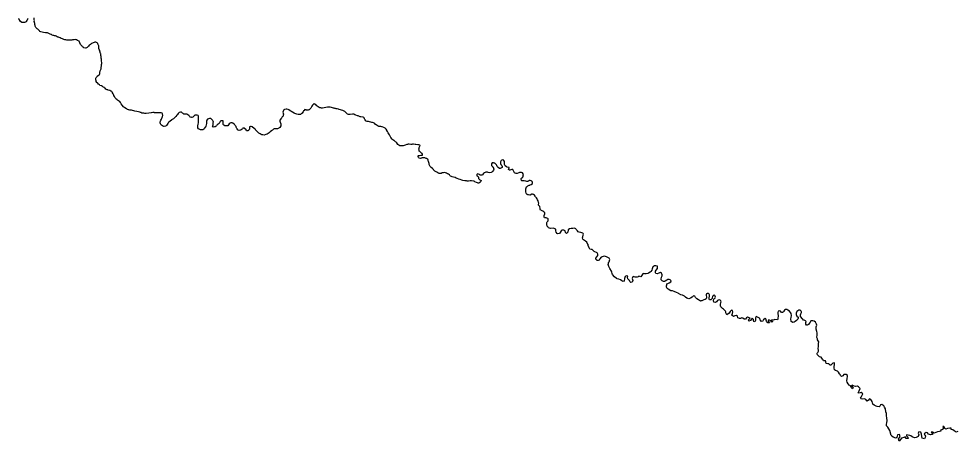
# Model space of a CAD drawing. Extents: x -74 to -34.8, y -33.8 to 5.3.
# Drawn here: x -64.769 to -61.648, y -13.549 to -12.145 of the extents above; entities that cross this region are included whole.
import ezdxf

# ---------------------------------------------------------------- set-up
doc = ezdxf.new("R2010")
doc.units = 0
doc.header["$LTSCALE"] = 2
doc.layers.add('UFEBRASIL', color=7, linetype='Continuous')

msp = doc.modelspace()

# ---------------------------------------------------------------- linework, layer by layer
at = {"layer": 'UFEBRASIL'}
for points in [[(-64.7387, -12.144), (-64.7399, -12.1462), (-64.7416, -12.1503), (-64.7418, -12.1512), (-64.7442, -12.1544), (-64.745, -12.1551), (-64.7468, -12.1564), (-64.7499, -12.1576), (-64.7542, -12.158), (-64.7565, -12.1578), (-64.7587, -12.1571), (-64.7629, -12.1541), (-64.7652, -12.1513), (-64.7663, -12.1496), (-64.7672, -12.1477), (-64.7686, -12.146), (-64.7691, -12.1437)], [(-61.6459, -13.5165), (-61.6515, -13.5187), (-61.6587, -13.5147), (-61.6634, -13.5106), (-61.669, -13.5098), (-61.6688, -13.5051), (-61.6734, -13.5053), (-61.6804, -13.5067), (-61.6862, -13.5092), (-61.6896, -13.5055), (-61.6934, -13.4999), (-61.6958, -13.5004), (-61.6947, -13.5031), (-61.6938, -13.5081), (-61.6992, -13.511), (-61.7043, -13.5118), (-61.703, -13.5151), (-61.7073, -13.517), (-61.7137, -13.518), (-61.7197, -13.5197), (-61.7252, -13.5223), (-61.7302, -13.5187), (-61.7347, -13.5186), (-61.7306, -13.524), (-61.7308, -13.5265), (-61.7368, -13.5274), (-61.7443, -13.526), (-61.7478, -13.5209), (-61.7517, -13.5204), (-61.7578, -13.5242), (-61.7558, -13.5291), (-61.7537, -13.5316), (-61.7545, -13.537), (-61.7573, -13.5406), (-61.7645, -13.5392), (-61.7663, -13.5332), (-61.7667, -13.525), (-61.7692, -13.5193), (-61.7766, -13.5178), (-61.778, -13.5222), (-61.7763, -13.5279), (-61.7782, -13.533), (-61.7849, -13.5371), (-61.79, -13.5379), (-61.7982, -13.5344), (-61.8029, -13.5311), (-61.8058, -13.5296), (-61.8171, -13.5274), (-61.8176, -13.5307), (-61.813, -13.5359), (-61.8113, -13.5402), (-61.8185, -13.5394), (-61.8212, -13.5338), (-61.8263, -13.5371), (-61.8337, -13.5393), (-61.8376, -13.5435), (-61.8411, -13.5489), (-61.8434, -13.5414), (-61.8387, -13.5347), (-61.8403, -13.527), (-61.8472, -13.5275), (-61.8485, -13.5317), (-61.8495, -13.5361), (-61.8529, -13.5385), (-61.8612, -13.5354), (-61.8661, -13.5317), (-61.8673, -13.5296), (-61.8689, -13.5282), (-61.8694, -13.5252), (-61.8721, -13.5134), (-61.8761, -13.5073), (-61.8793, -13.5019), (-61.8832, -13.4973), (-61.8834, -13.4924), (-61.8823, -13.4879), (-61.8811, -13.4796), (-61.8826, -13.4725), (-61.8837, -13.4639), (-61.8833, -13.4568), (-61.886, -13.4511), (-61.8874, -13.4408), (-61.89, -13.4355), (-61.893, -13.4309), (-61.8993, -13.4268), (-61.9038, -13.4283), (-61.9051, -13.4313), (-61.9076, -13.4341), (-61.9143, -13.4337), (-61.9183, -13.4319), (-61.9245, -13.4295), (-61.9288, -13.4256), (-61.931, -13.4174), (-61.936, -13.4102), (-61.9404, -13.4079), (-61.944, -13.4122), (-61.948, -13.4154), (-61.9521, -13.4106), (-61.9563, -13.4083), (-61.9618, -13.4088), (-61.9676, -13.4079), (-61.9706, -13.4062), (-61.9683, -13.4025), (-61.9623, -13.3911), (-61.9675, -13.3868), (-61.9744, -13.3896), (-61.9773, -13.3881), (-61.9742, -13.3818), (-61.9714, -13.3742), (-61.9765, -13.3683), (-61.9805, -13.3655), (-61.9872, -13.3667), (-61.9948, -13.3654), (-61.9978, -13.3632), (-61.9996, -13.365), (-61.9964, -13.3679), (-61.9944, -13.3708), (-61.9967, -13.3744), (-62.0005, -13.371), (-62.0012, -13.3687), (-62.0032, -13.3654), (-62.0072, -13.3627), (-62.0115, -13.3584), (-62.0142, -13.3524), (-62.0154, -13.3479), (-62.0147, -13.341), (-62.013, -13.3341), (-62.0137, -13.3305), (-62.0172, -13.3273), (-62.0251, -13.3276), (-62.0288, -13.332), (-62.0327, -13.3336), (-62.0363, -13.3302), (-62.0375, -13.327), (-62.0399, -13.3247), (-62.0433, -13.3191), (-62.0462, -13.3163), (-62.0529, -13.3143), (-62.0569, -13.3118), (-62.0577, -13.3049), (-62.0577, -13.3001), (-62.0561, -13.2949), (-62.057, -13.2882), (-62.0622, -13.2893), (-62.0666, -13.2937), (-62.069, -13.2959), (-62.0713, -13.2961), (-62.0734, -13.2936), (-62.0749, -13.2922), (-62.0792, -13.292), (-62.0843, -13.2903), (-62.085, -13.2853), (-62.087, -13.2817), (-62.09, -13.2823), (-62.0928, -13.2817), (-62.0939, -13.2785), (-62.0962, -13.2758), (-62.0982, -13.2727), (-62.1011, -13.2701), (-62.1065, -13.268), (-62.1094, -13.2651), (-62.114, -13.261), (-62.1157, -13.2585), (-62.1145, -13.2565), (-62.112, -13.2542), (-62.1099, -13.2501), (-62.1094, -13.2459), (-62.1105, -13.2405), (-62.1092, -13.2342), (-62.11, -13.2291), (-62.1097, -13.2244), (-62.1091, -13.219), (-62.1135, -13.2117), (-62.1135, -13.2082), (-62.115, -13.2039), (-62.1145, -13.1951), (-62.1144, -13.1883), (-62.1151, -13.1848), (-62.1177, -13.1771), (-62.1179, -13.1725), (-62.1172, -13.1685), (-62.1152, -13.1637), (-62.1162, -13.1594), (-62.1197, -13.1535), (-62.1243, -13.1498), (-62.1287, -13.1484), (-62.1348, -13.1494), (-62.1376, -13.1538), (-62.1405, -13.158), (-62.1429, -13.1612), (-62.1474, -13.1637), (-62.15, -13.1632), (-62.152, -13.1597), (-62.1518, -13.1542), (-62.1511, -13.1512), (-62.1527, -13.149), (-62.1573, -13.1472), (-62.1601, -13.1465), (-62.1626, -13.1426), (-62.1696, -13.1342), (-62.1696, -13.1291), (-62.1686, -13.1254), (-62.1665, -13.1213), (-62.1661, -13.1191), (-62.167, -13.1164), (-62.1705, -13.1139), (-62.175, -13.1135), (-62.1788, -13.1152), (-62.1815, -13.1178), (-62.184, -13.1232), (-62.1837, -13.1279), (-62.1815, -13.1331), (-62.1778, -13.137), (-62.1775, -13.1396), (-62.1782, -13.143), (-62.1815, -13.147), (-62.1833, -13.1482), (-62.1869, -13.1511), (-62.1909, -13.1538), (-62.1952, -13.154), (-62.2002, -13.1506), (-62.2014, -13.1417), (-62.2006, -13.1374), (-62.1998, -13.1315), (-62.201, -13.1245), (-62.2031, -13.1212), (-62.2063, -13.1169), (-62.2113, -13.1132), (-62.2148, -13.1113), (-62.2198, -13.1116), (-62.2231, -13.1137), (-62.225, -13.1169), (-62.226, -13.1192), (-62.2296, -13.1216), (-62.2324, -13.1207), (-62.2358, -13.117), (-62.2406, -13.1157), (-62.2434, -13.1173), (-62.245, -13.1208), (-62.2454, -13.126), (-62.2437, -13.1307), (-62.2443, -13.135), (-62.2454, -13.1385), (-62.2453, -13.1423), (-62.2459, -13.1452), (-62.2554, -13.1445), (-62.2599, -13.1464), (-62.2645, -13.1461), (-62.2659, -13.148), (-62.2617, -13.1507), (-62.2647, -13.1532), (-62.2679, -13.1491), (-62.273, -13.1468), (-62.2767, -13.1462), (-62.2755, -13.1514), (-62.2722, -13.1559), (-62.2785, -13.1555), (-62.2827, -13.15), (-62.2847, -13.1421), (-62.2874, -13.1406), (-62.292, -13.1439), (-62.2935, -13.146), (-62.295, -13.1499), (-62.2993, -13.1506), (-62.3033, -13.1461), (-62.3044, -13.1414), (-62.3059, -13.1395), (-62.3168, -13.1345), (-62.3188, -13.1384), (-62.3197, -13.1472), (-62.3214, -13.1521), (-62.3244, -13.1511), (-62.3264, -13.149), (-62.3261, -13.1447), (-62.3305, -13.14), (-62.3339, -13.144), (-62.3363, -13.1481), (-62.341, -13.1499), (-62.3424, -13.1458), (-62.3374, -13.1405), (-62.3455, -13.1371), (-62.3496, -13.1391), (-62.352, -13.1433), (-62.3567, -13.143), (-62.3609, -13.1399), (-62.3648, -13.1394), (-62.3691, -13.1408), (-62.3726, -13.1407), (-62.3777, -13.1385), (-62.3795, -13.1335), (-62.3825, -13.1308), (-62.3878, -13.1324), (-62.392, -13.1348), (-62.3974, -13.1301), (-62.3961, -13.1248), (-62.3949, -13.1187), (-62.3961, -13.1144), (-62.3994, -13.1134), (-62.4033, -13.1183), (-62.4073, -13.1239), (-62.4107, -13.127), (-62.414, -13.1284), (-62.417, -13.1247), (-62.418, -13.1221), (-62.4177, -13.1189), (-62.419, -13.1167), (-62.4259, -13.11), (-62.4294, -13.1074), (-62.4345, -13.102), (-62.436, -13.0985), (-62.4352, -13.0951), (-62.4342, -13.0883), (-62.4334, -13.0858), (-62.4349, -13.0827), (-62.437, -13.0806), (-62.4399, -13.0794), (-62.4429, -13.0799), (-62.4454, -13.0817), (-62.4484, -13.0853), (-62.4519, -13.0878), (-62.4575, -13.0867), (-62.4591, -13.0811), (-62.4577, -13.0769), (-62.4564, -13.0749), (-62.4537, -13.0728), (-62.4524, -13.0702), (-62.4529, -13.0674), (-62.454, -13.0648), (-62.4572, -13.0639), (-62.4604, -13.0655), (-62.462, -13.0675), (-62.4628, -13.0722), (-62.4634, -13.0746), (-62.4655, -13.0772), (-62.468, -13.079), (-62.472, -13.0789), (-62.4732, -13.0763), (-62.4737, -13.073), (-62.4721, -13.0663), (-62.4727, -13.063), (-62.4736, -13.0604), (-62.4759, -13.0575), (-62.4799, -13.0578), (-62.4826, -13.0589), (-62.4835, -13.0622), (-62.4833, -13.0647), (-62.482, -13.0689), (-62.4818, -13.0719), (-62.483, -13.0761), (-62.4862, -13.0779), (-62.4908, -13.0793), (-62.4952, -13.0809), (-62.4975, -13.082), (-62.5005, -13.0825), (-62.5026, -13.0832), (-62.5054, -13.0818), (-62.5089, -13.0791), (-62.5138, -13.0758), (-62.5182, -13.0717), (-62.521, -13.0672), (-62.5238, -13.0655), (-62.5265, -13.0671), (-62.5299, -13.0699), (-62.535, -13.0733), (-62.5412, -13.0755), (-62.5472, -13.074), (-62.5519, -13.0704), (-62.5553, -13.0673), (-62.558, -13.0656), (-62.5625, -13.0638), (-62.5676, -13.0622), (-62.575, -13.0583), (-62.5768, -13.0573), (-62.5818, -13.0545), (-62.5893, -13.0513), (-62.5956, -13.0496), (-62.6004, -13.0487), (-62.6092, -13.044), (-62.6126, -13.0413), (-62.6148, -13.0365), (-62.6153, -13.0329), (-62.6146, -13.029), (-62.6141, -13.0262), (-62.6107, -13.0243), (-62.6062, -13.0221), (-62.6006, -13.0188), (-62.6, -13.0157), (-62.6026, -13.0127), (-62.6068, -13.011), (-62.6104, -13.0114), (-62.6137, -13.0136), (-62.6191, -13.0166), (-62.6215, -13.0177), (-62.6256, -13.0177), (-62.6292, -13.0163), (-62.6325, -13.0129), (-62.633, -13.0106), (-62.6318, -13.004), (-62.63, -12.9997), (-62.6292, -12.9958), (-62.6315, -12.9902), (-62.6352, -12.9886), (-62.6389, -12.9892), (-62.6412, -12.9909), (-62.6465, -12.9931), (-62.6507, -12.9919), (-62.6522, -12.9893), (-62.6514, -12.984), (-62.6492, -12.9808), (-62.6453, -12.9746), (-62.6455, -12.9677), (-62.6508, -12.9656), (-62.6554, -12.9666), (-62.6589, -12.9678), (-62.6607, -12.9695), (-62.6633, -12.976), (-62.6645, -12.9807), (-62.6672, -12.9846), (-62.67, -12.9871), (-62.6749, -12.991), (-62.6774, -12.9919), (-62.6825, -12.9929), (-62.6873, -12.9929), (-62.6907, -12.9916), (-62.6944, -12.9922), (-62.7004, -13.0026), (-62.7069, -12.9999), (-62.7093, -13.0025), (-62.7132, -13.0043), (-62.7191, -13.0034), (-62.7252, -13.0013), (-62.7273, -13.0032), (-62.7289, -13.0087), (-62.727, -13.0148), (-62.7292, -13.0208), (-62.734, -13.0219), (-62.7366, -13.0186), (-62.7386, -13.0145), (-62.7407, -13.0125), (-62.7442, -13.0089), (-62.7444, -13.0051), (-62.7438, -13.0003), (-62.7469, -12.9989), (-62.7503, -13), (-62.7522, -13.002), (-62.7535, -13.0047), (-62.7546, -13.0082), (-62.7564, -13.0172), (-62.7597, -13.0183), (-62.7641, -13.0156), (-62.7677, -13.0125), (-62.7732, -13.0102), (-62.7791, -13.0096), (-62.7812, -13.0084), (-62.7879, -13.0022), (-62.7944, -12.9952), (-62.7958, -12.992), (-62.7971, -12.9874), (-62.7976, -12.9838), (-62.8035, -12.9746), (-62.8069, -12.9681), (-62.8089, -12.9621), (-62.8081, -12.9584), (-62.8076, -12.9549), (-62.806, -12.9526), (-62.8033, -12.9451), (-62.806, -12.9406), (-62.8104, -12.938), (-62.815, -12.9367), (-62.818, -12.9353), (-62.823, -12.9338), (-62.8321, -12.9378), (-62.8365, -12.9433), (-62.8389, -12.9473), (-62.842, -12.9483), (-62.8458, -12.9487), (-62.8499, -12.9444), (-62.8503, -12.9409), (-62.8473, -12.9361), (-62.8435, -12.9322), (-62.8431, -12.9271), (-62.8455, -12.9232), (-62.8555, -12.9182), (-62.8589, -12.9153), (-62.8623, -12.9122), (-62.8661, -12.912), (-62.8702, -12.9106), (-62.8728, -12.9063), (-62.8752, -12.8988), (-62.8758, -12.8955), (-62.8785, -12.8903), (-62.8805, -12.8872), (-62.8847, -12.8836), (-62.8884, -12.8823), (-62.8911, -12.8799), (-62.8932, -12.8771), (-62.8941, -12.873), (-62.8937, -12.8695), (-62.8918, -12.8643), (-62.8917, -12.8614), (-62.8922, -12.8588), (-62.8937, -12.8574), (-62.8966, -12.8559), (-62.9003, -12.8551), (-62.906, -12.8547), (-62.9091, -12.8527), (-62.9112, -12.8495), (-62.9151, -12.8454), (-62.9164, -12.8432), (-62.9214, -12.8409), (-62.9266, -12.8415), (-62.9319, -12.842), (-62.9378, -12.843), (-62.9418, -12.847), (-62.943, -12.8546), (-62.9475, -12.8586), (-62.9506, -12.855), (-62.9516, -12.85), (-62.9567, -12.8474), (-62.9594, -12.8471), (-62.9632, -12.8474), (-62.9655, -12.8503), (-62.9687, -12.8551), (-62.9709, -12.8589), (-62.9763, -12.8599), (-62.979, -12.8585), (-62.982, -12.8537), (-62.9832, -12.8496), (-62.9834, -12.8441), (-62.9916, -12.8413), (-63.001, -12.8419), (-63.0071, -12.8396), (-63.0092, -12.8378), (-63.0122, -12.8341), (-63.0135, -12.829), (-63.013, -12.8243), (-63.0126, -12.8222), (-63.0119, -12.8202), (-63.0092, -12.8163), (-63.0088, -12.8152), (-63.009, -12.8097), (-63.0103, -12.8083), (-63.0126, -12.8079), (-63.0158, -12.807), (-63.0205, -12.8064), (-63.0216, -12.8043), (-63.0215, -12.799), (-63.0199, -12.7933), (-63.0202, -12.7899), (-63.023, -12.7872), (-63.0264, -12.7849), (-63.029, -12.783), (-63.033, -12.7814), (-63.0338, -12.7807), (-63.0351, -12.7778), (-63.0358, -12.7744), (-63.0361, -12.7699), (-63.0365, -12.7691), (-63.0405, -12.7647), (-63.0407, -12.7621), (-63.0401, -12.7576), (-63.0406, -12.7552), (-63.0419, -12.7501), (-63.0438, -12.7472), (-63.0458, -12.7439), (-63.0479, -12.7398), (-63.0495, -12.7378), (-63.0504, -12.7367), (-63.0518, -12.7344), (-63.0546, -12.7311), (-63.0576, -12.7294), (-63.0583, -12.7287), (-63.0603, -12.7279), (-63.0625, -12.7281), (-63.0681, -12.7309), (-63.0702, -12.7312), (-63.074, -12.7305), (-63.0761, -12.7298), (-63.0782, -12.7287), (-63.079, -12.7281), (-63.0802, -12.7263), (-63.0813, -12.7241), (-63.0824, -12.7205), (-63.0829, -12.7155), (-63.0826, -12.7109), (-63.0825, -12.7097), (-63.082, -12.7068), (-63.0805, -12.7038), (-63.079, -12.7024), (-63.0766, -12.7001), (-63.0718, -12.6986), (-63.0697, -12.6981), (-63.0685, -12.6973), (-63.0648, -12.6961), (-63.0612, -12.6924), (-63.0609, -12.6907), (-63.061, -12.6875), (-63.0614, -12.6865), (-63.0626, -12.6848), (-63.0647, -12.6836), (-63.0687, -12.6826), (-63.0713, -12.683), (-63.0739, -12.6846), (-63.0777, -12.6858), (-63.08, -12.6855), (-63.0832, -12.6852), (-63.0886, -12.6839), (-63.0936, -12.6841), (-63.0957, -12.6837), (-63.0971, -12.6821), (-63.0978, -12.6812), (-63.0986, -12.6792), (-63.0984, -12.6763), (-63.0957, -12.6732), (-63.0934, -12.6714), (-63.0928, -12.6706), (-63.092, -12.6687), (-63.0915, -12.6663), (-63.0912, -12.6624), (-63.0942, -12.6574), (-63.0971, -12.6561), (-63.0992, -12.6556), (-63.1038, -12.6555), (-63.1064, -12.6568), (-63.1123, -12.6591), (-63.1155, -12.659), (-63.1185, -12.658), (-63.1203, -12.6569), (-63.1222, -12.6545), (-63.1233, -12.6529), (-63.1263, -12.6462), (-63.1283, -12.6455), (-63.1292, -12.6458), (-63.1359, -12.6483), (-63.1369, -12.6479), (-63.1402, -12.6456), (-63.139, -12.6431), (-63.1382, -12.6426), (-63.1386, -12.6393), (-63.1446, -12.6378), (-63.1467, -12.637), (-63.1476, -12.6367), (-63.1519, -12.6339), (-63.1529, -12.6318), (-63.1535, -12.6294), (-63.1535, -12.6246), (-63.1537, -12.6195), (-63.156, -12.6157), (-63.1584, -12.6141), (-63.1594, -12.614), (-63.1625, -12.6149), (-63.1645, -12.6157), (-63.167, -12.6204), (-63.1675, -12.6213), (-63.1675, -12.6257), (-63.1662, -12.6289), (-63.1646, -12.6303), (-63.1629, -12.6331), (-63.1618, -12.6359), (-63.1621, -12.6392), (-63.1637, -12.6403), (-63.1684, -12.6423), (-63.1704, -12.6425), (-63.1748, -12.6397), (-63.1767, -12.6374), (-63.178, -12.6357), (-63.1795, -12.633), (-63.1803, -12.6309), (-63.1833, -12.6268), (-63.1858, -12.625), (-63.1881, -12.6244), (-63.1901, -12.6238), (-63.1949, -12.6243), (-63.1971, -12.6272), (-63.1975, -12.6303), (-63.1969, -12.6322), (-63.1942, -12.636), (-63.1935, -12.6366), (-63.1919, -12.6385), (-63.1903, -12.6411), (-63.1899, -12.6445), (-63.1903, -12.6483), (-63.1929, -12.6515), (-63.1962, -12.6545), (-63.1984, -12.6558), (-63.2036, -12.6569), (-63.208, -12.6559), (-63.2104, -12.6553), (-63.2127, -12.6548), (-63.2158, -12.6551), (-63.2182, -12.6557), (-63.2206, -12.6575), (-63.2233, -12.6598), (-63.2249, -12.6609), (-63.2274, -12.6638), (-63.2296, -12.6648), (-63.2333, -12.665), (-63.2344, -12.6646), (-63.2369, -12.6629), (-63.2406, -12.6613), (-63.2438, -12.6606), (-63.2455, -12.6622), (-63.246, -12.6646), (-63.2454, -12.6668), (-63.2444, -12.6675), (-63.2412, -12.6694), (-63.2402, -12.6711), (-63.24, -12.6761), (-63.2382, -12.6786), (-63.236, -12.6803), (-63.2317, -12.6828), (-63.2323, -12.6855), (-63.2342, -12.6871), (-63.2359, -12.6892), (-63.239, -12.691), (-63.2411, -12.691), (-63.2441, -12.6904), (-63.2475, -12.689), (-63.2527, -12.6866), (-63.2548, -12.6852), (-63.2573, -12.6844), (-63.2635, -12.6834), (-63.2671, -12.6832), (-63.2682, -12.6837), (-63.2732, -12.6844), (-63.2779, -12.6844), (-63.28, -12.6842), (-63.282, -12.6836), (-63.2863, -12.6832), (-63.2923, -12.6822), (-63.2955, -12.6819), (-63.3013, -12.6797), (-63.3055, -12.678), (-63.311, -12.6763), (-63.3145, -12.6745), (-63.3184, -12.673), (-63.3235, -12.6717), (-63.3274, -12.6703), (-63.3299, -12.6691), (-63.333, -12.6676), (-63.3353, -12.6663), (-63.337, -12.664), (-63.3398, -12.6619), (-63.3431, -12.6603), (-63.3471, -12.6582), (-63.3503, -12.6567), (-63.3543, -12.6564), (-63.3576, -12.6571), (-63.3618, -12.6576), (-63.3645, -12.659), (-63.3656, -12.6595), (-63.3694, -12.6596), (-63.3706, -12.6589), (-63.3752, -12.6568), (-63.3789, -12.6549), (-63.3852, -12.6512), (-63.3866, -12.6499), (-63.3896, -12.6469), (-63.3905, -12.6463), (-63.3936, -12.6432), (-63.3973, -12.6396), (-63.4009, -12.6362), (-63.4023, -12.634), (-63.4039, -12.6294), (-63.4047, -12.6266), (-63.4067, -12.619), (-63.4074, -12.6169), (-63.4077, -12.615), (-63.4093, -12.6121), (-63.4111, -12.6106), (-63.4121, -12.6097), (-63.4141, -12.609), (-63.4187, -12.6074), (-63.4221, -12.6067), (-63.4285, -12.6073), (-63.4304, -12.6083), (-63.4336, -12.6094), (-63.4381, -12.6084), (-63.4404, -12.6062), (-63.4415, -12.6033), (-63.4406, -12.6003), (-63.4395, -12.6), (-63.4361, -12.5997), (-63.4318, -12.5986), (-63.4271, -12.598), (-63.4261, -12.5956), (-63.4279, -12.5928), (-63.4294, -12.5914), (-63.4341, -12.5878), (-63.4359, -12.5865), (-63.4373, -12.5847), (-63.4379, -12.5825), (-63.438, -12.5805), (-63.4383, -12.5779), (-63.4379, -12.5747), (-63.4372, -12.5726), (-63.4343, -12.5667), (-63.4357, -12.5653), (-63.4393, -12.5642), (-63.4425, -12.5636), (-63.4489, -12.5634), (-63.4515, -12.5627), (-63.4569, -12.5619), (-63.4596, -12.5619), (-63.4623, -12.5624), (-63.4654, -12.5624), (-63.4707, -12.5617), (-63.474, -12.5616), (-63.476, -12.5624), (-63.4785, -12.5626), (-63.4838, -12.5648), (-63.4904, -12.5668), (-63.4943, -12.5675), (-63.4976, -12.5676), (-63.5017, -12.5673), (-63.5026, -12.5667), (-63.5055, -12.5653), (-63.5087, -12.5625), (-63.5124, -12.5572), (-63.5144, -12.5549), (-63.5164, -12.5538), (-63.5201, -12.5508), (-63.5219, -12.5491), (-63.5247, -12.5475), (-63.5273, -12.5457), (-63.5319, -12.5397), (-63.5334, -12.5378), (-63.5368, -12.5305), (-63.5385, -12.528), (-63.5405, -12.5243), (-63.5419, -12.5214), (-63.5432, -12.5194), (-63.5451, -12.5162), (-63.5456, -12.5153), (-63.5475, -12.5125), (-63.5505, -12.5084), (-63.5529, -12.507), (-63.5551, -12.5062), (-63.5604, -12.5043), (-63.5614, -12.5039), (-63.5649, -12.5031), (-63.5692, -12.503), (-63.5718, -12.5026), (-63.574, -12.5021), (-63.5778, -12.5001), (-63.581, -12.4974), (-63.5826, -12.4961), (-63.5855, -12.4936), (-63.5899, -12.4914), (-63.5927, -12.4902), (-63.5946, -12.4894), (-63.6057, -12.487), (-63.6111, -12.4863), (-63.614, -12.4853), (-63.6154, -12.4839), (-63.6173, -12.481), (-63.6188, -12.4796), (-63.6196, -12.4777), (-63.6207, -12.4744), (-63.6221, -12.4729), (-63.6241, -12.4723), (-63.6321, -12.4712), (-63.6343, -12.4706), (-63.638, -12.4687), (-63.6403, -12.4681), (-63.6426, -12.4672), (-63.6479, -12.4658), (-63.6519, -12.4642), (-63.6548, -12.4623), (-63.6568, -12.4618), (-63.6594, -12.462), (-63.667, -12.4633), (-63.6704, -12.4635), (-63.6731, -12.4632), (-63.6762, -12.4617), (-63.6773, -12.4613), (-63.6794, -12.4592), (-63.6813, -12.4565), (-63.6848, -12.4531), (-63.6867, -12.4524), (-63.6915, -12.4494), (-63.696, -12.4491), (-63.6987, -12.4478), (-63.7042, -12.4464), (-63.7063, -12.4457), (-63.7108, -12.4449), (-63.7138, -12.4439), (-63.7158, -12.4433), (-63.7181, -12.4434), (-63.7202, -12.4423), (-63.7222, -12.4417), (-63.7264, -12.4408), (-63.7293, -12.4401), (-63.7337, -12.4386), (-63.7426, -12.4385), (-63.7478, -12.4397), (-63.7587, -12.4419), (-63.7622, -12.4422), (-63.7651, -12.4416), (-63.7681, -12.4408), (-63.7703, -12.4396), (-63.7738, -12.4374), (-63.7764, -12.4357), (-63.7797, -12.4331), (-63.7806, -12.4324), (-63.7844, -12.4287), (-63.7863, -12.4279), (-63.7884, -12.4281), (-63.7916, -12.4311), (-63.7919, -12.432), (-63.7943, -12.436), (-63.7978, -12.4418), (-63.8001, -12.4447), (-63.8031, -12.4472), (-63.805, -12.4482), (-63.8072, -12.4488), (-63.8109, -12.4492), (-63.8118, -12.4489), (-63.8138, -12.448), (-63.8159, -12.4473), (-63.8181, -12.447), (-63.8205, -12.4496), (-63.822, -12.4512), (-63.8237, -12.4541), (-63.8275, -12.4594), (-63.8284, -12.4603), (-63.8319, -12.4628), (-63.834, -12.4634), (-63.837, -12.4634), (-63.8403, -12.4628), (-63.8439, -12.4617), (-63.8482, -12.4605), (-63.8512, -12.46), (-63.8534, -12.4589), (-63.8584, -12.4558), (-63.8616, -12.4541), (-63.8643, -12.4522), (-63.8665, -12.4512), (-63.8713, -12.448), (-63.8731, -12.4471), (-63.8773, -12.446), (-63.8803, -12.4456), (-63.8852, -12.4464), (-63.888, -12.4479), (-63.8893, -12.4495), (-63.8906, -12.4559), (-63.8891, -12.4619), (-63.8894, -12.4657), (-63.8902, -12.4676), (-63.8913, -12.4694), (-63.8932, -12.4713), (-63.8939, -12.4734), (-63.8959, -12.4759), (-63.8963, -12.4768), (-63.9007, -12.4819), (-63.9009, -12.4829), (-63.9009, -12.485), (-63.9004, -12.4886), (-63.8982, -12.4944), (-63.8979, -12.4969), (-63.8981, -12.5007), (-63.9007, -12.506), (-63.903, -12.5076), (-63.9038, -12.5085), (-63.9087, -12.5105), (-63.9112, -12.511), (-63.913, -12.511), (-63.9155, -12.5108), (-63.9199, -12.511), (-63.9218, -12.5118), (-63.9252, -12.5148), (-63.9275, -12.5168), (-63.9289, -12.5175), (-63.9334, -12.5213), (-63.9361, -12.5238), (-63.9397, -12.5266), (-63.9435, -12.5282), (-63.947, -12.53), (-63.953, -12.5318), (-63.9577, -12.5312), (-63.9605, -12.5306), (-63.9634, -12.5297), (-63.9667, -12.5276), (-63.9704, -12.5251), (-63.9762, -12.5202), (-63.9791, -12.517), (-63.9814, -12.5144), (-63.9818, -12.5134), (-63.9832, -12.5118), (-63.9867, -12.5092), (-63.9929, -12.5044), (-63.9959, -12.5032), (-63.999, -12.5034), (-64.0013, -12.5043), (-64.0016, -12.5053), (-64.0024, -12.5116), (-64.0036, -12.5147), (-64.0049, -12.5163), (-64.0073, -12.518), (-64.0107, -12.5175), (-64.0116, -12.5171), (-64.0133, -12.5145), (-64.0191, -12.5085), (-64.0212, -12.5081), (-64.0235, -12.509), (-64.0251, -12.5104), (-64.0265, -12.5117), (-64.0294, -12.514), (-64.0323, -12.5154), (-64.0359, -12.5162), (-64.039, -12.5156), (-64.0409, -12.5141), (-64.0431, -12.5111), (-64.0442, -12.5096), (-64.0461, -12.5055), (-64.0466, -12.5034), (-64.0479, -12.5014), (-64.0495, -12.5002), (-64.0509, -12.4974), (-64.0531, -12.495), (-64.057, -12.492), (-64.06, -12.491), (-64.0634, -12.491), (-64.0658, -12.4917), (-64.0691, -12.4941), (-64.0742, -12.5004), (-64.0771, -12.5014), (-64.0838, -12.5007), (-64.0867, -12.499), (-64.0889, -12.4961), (-64.0893, -12.4941), (-64.0895, -12.4911), (-64.0893, -12.4886), (-64.0899, -12.4843), (-64.0922, -12.484), (-64.097, -12.4846), (-64.0999, -12.4867), (-64.1016, -12.4909), (-64.1025, -12.493), (-64.1059, -12.4958), (-64.1081, -12.4967), (-64.1105, -12.4986), (-64.1121, -12.5007), (-64.1128, -12.5017), (-64.1155, -12.504), (-64.1185, -12.5046), (-64.1226, -12.5058), (-64.1243, -12.5045), (-64.1245, -12.503), (-64.1243, -12.5008), (-64.1231, -12.4972), (-64.1227, -12.4951), (-64.1227, -12.4928), (-64.1225, -12.4903), (-64.1221, -12.4883), (-64.1232, -12.4852), (-64.1237, -12.484), (-64.1249, -12.4822), (-64.1279, -12.479), (-64.1302, -12.477), (-64.135, -12.4765), (-64.1384, -12.4772), (-64.1417, -12.479), (-64.1438, -12.4817), (-64.1447, -12.4841), (-64.1451, -12.4901), (-64.1451, -12.4931), (-64.1458, -12.4981), (-64.1466, -12.5018), (-64.1483, -12.5048), (-64.15, -12.5064), (-64.1519, -12.5096), (-64.1541, -12.512), (-64.1574, -12.5139), (-64.1608, -12.5146), (-64.1646, -12.5144), (-64.1666, -12.5135), (-64.1693, -12.5119), (-64.1712, -12.5104), (-64.1734, -12.507), (-64.1739, -12.504), (-64.1739, -12.5006), (-64.1726, -12.4951), (-64.1709, -12.4904), (-64.1713, -12.4896), (-64.1715, -12.4844), (-64.1713, -12.4821), (-64.1714, -12.469), (-64.1729, -12.4665), (-64.1755, -12.4657), (-64.1813, -12.4656), (-64.1841, -12.4659), (-64.1856, -12.4675), (-64.1887, -12.4707), (-64.1902, -12.472), (-64.1932, -12.4728), (-64.1945, -12.4724), (-64.1968, -12.4728), (-64.1986, -12.4717), (-64.2002, -12.4704), (-64.2018, -12.4689), (-64.2036, -12.4661), (-64.2064, -12.4641), (-64.2099, -12.4622), (-64.2133, -12.4616), (-64.2174, -12.4623), (-64.2197, -12.4623), (-64.2227, -12.4601), (-64.2248, -12.4587), (-64.2277, -12.456), (-64.2316, -12.4551), (-64.2356, -12.4561), (-64.2361, -12.457), (-64.2381, -12.4588), (-64.2396, -12.4604), (-64.2414, -12.4629), (-64.2432, -12.465), (-64.2465, -12.4703), (-64.2485, -12.472), (-64.2522, -12.4754), (-64.2528, -12.4758), (-64.2548, -12.4778), (-64.2588, -12.48), (-64.2606, -12.4807), (-64.2671, -12.4862), (-64.271, -12.4892), (-64.2724, -12.492), (-64.2729, -12.4934), (-64.2751, -12.4965), (-64.2781, -12.4998), (-64.2794, -12.5008), (-64.2814, -12.5017), (-64.2858, -12.5032), (-64.2867, -12.503), (-64.2909, -12.5014), (-64.2946, -12.4991), (-64.2967, -12.4968), (-64.2978, -12.4947), (-64.2988, -12.4908), (-64.2986, -12.4876), (-64.298, -12.4856), (-64.2965, -12.4822), (-64.2948, -12.4784), (-64.2936, -12.4749), (-64.2921, -12.4721), (-64.2915, -12.4709), (-64.2908, -12.4689), (-64.2906, -12.4667), (-64.2916, -12.461), (-64.2927, -12.4592), (-64.2957, -12.4576), (-64.2983, -12.4581), (-64.2997, -12.4578), (-64.3033, -12.4582), (-64.3075, -12.4576), (-64.3185, -12.4573), (-64.3194, -12.457), (-64.3232, -12.4566), (-64.3277, -12.4575), (-64.3286, -12.4575), (-64.3367, -12.4585), (-64.3451, -12.4598), (-64.3504, -12.4595), (-64.353, -12.4591), (-64.3599, -12.4587), (-64.3636, -12.457), (-64.3643, -12.4566), (-64.3669, -12.4555), (-64.3709, -12.4542), (-64.376, -12.453), (-64.3827, -12.4524), (-64.3863, -12.4514), (-64.3904, -12.4497), (-64.3938, -12.4492), (-64.3997, -12.449), (-64.4026, -12.4481), (-64.4047, -12.4474), (-64.4073, -12.4465), (-64.4102, -12.4448), (-64.4112, -12.444), (-64.4162, -12.4415), (-64.4194, -12.4388), (-64.4207, -12.4377), (-64.4254, -12.4319), (-64.4286, -12.4273), (-64.4296, -12.426), (-64.4308, -12.4233), (-64.4333, -12.4204), (-64.4355, -12.4186), (-64.4374, -12.4179), (-64.4408, -12.4159), (-64.4433, -12.4137), (-64.4458, -12.4112), (-64.4477, -12.4092), (-64.4492, -12.4069), (-64.4507, -12.4036), (-64.4528, -12.3997), (-64.4533, -12.3988), (-64.4549, -12.3944), (-64.4587, -12.3888), (-64.46, -12.3872), (-64.4625, -12.3856), (-64.4658, -12.384), (-64.4713, -12.3821), (-64.4725, -12.3816), (-64.4755, -12.3808), (-64.4798, -12.3788), (-64.4819, -12.3757), (-64.4836, -12.3746), (-64.4845, -12.3739), (-64.4879, -12.3729), (-64.4892, -12.3714), (-64.4906, -12.37), (-64.4942, -12.3679), (-64.4994, -12.3673), (-64.5011, -12.3648), (-64.5041, -12.3621), (-64.5077, -12.3581), (-64.509, -12.3565), (-64.5113, -12.3532), (-64.5121, -12.3514), (-64.513, -12.3478), (-64.5128, -12.3427), (-64.5119, -12.3407), (-64.5099, -12.3385), (-64.5079, -12.336), (-64.5036, -12.3328), (-64.5005, -12.33), (-64.4999, -12.3279), (-64.4996, -12.326), (-64.4994, -12.324), (-64.4981, -12.3177), (-64.4965, -12.314), (-64.4955, -12.311), (-64.4946, -12.3052), (-64.494, -12.3028), (-64.4936, -12.2973), (-64.4929, -12.2943), (-64.4932, -12.2901), (-64.4936, -12.2861), (-64.4945, -12.2799), (-64.4946, -12.276), (-64.4954, -12.2706), (-64.496, -12.2677), (-64.4961, -12.265), (-64.4966, -12.262), (-64.4975, -12.26), (-64.4982, -12.2572), (-64.4986, -12.2562), (-64.4993, -12.2531), (-64.4999, -12.25), (-64.5017, -12.2473), (-64.5027, -12.2444), (-64.5033, -12.2352), (-64.5039, -12.2332), (-64.505, -12.2314), (-64.5063, -12.2277), (-64.5082, -12.2253), (-64.5108, -12.2235), (-64.5128, -12.2229), (-64.5157, -12.2234), (-64.5236, -12.2258), (-64.5273, -12.2277), (-64.5299, -12.2298), (-64.5307, -12.2307), (-64.5341, -12.2328), (-64.5351, -12.2333), (-64.5375, -12.2358), (-64.5403, -12.2391), (-64.542, -12.2408), (-64.5462, -12.2427), (-64.5471, -12.2427), (-64.5522, -12.2419), (-64.5541, -12.2411), (-64.5573, -12.2383), (-64.5587, -12.2367), (-64.5612, -12.2333), (-64.5641, -12.2305), (-64.5663, -12.2247), (-64.5686, -12.2198), (-64.5733, -12.217), (-64.5769, -12.2149), (-64.578, -12.2149), (-64.5801, -12.2143), (-64.585, -12.2146), (-64.5899, -12.2154), (-64.5929, -12.2158), (-64.5958, -12.2162), (-64.5977, -12.216), (-64.6027, -12.2159), (-64.606, -12.2159), (-64.6092, -12.2162), (-64.6123, -12.2153), (-64.6162, -12.2147), (-64.6191, -12.2136), (-64.6217, -12.2124), (-64.624, -12.212), (-64.6278, -12.2102), (-64.6313, -12.2084), (-64.6346, -12.2075), (-64.6367, -12.2066), (-64.6392, -12.2057), (-64.6411, -12.2048), (-64.6444, -12.203), (-64.6468, -12.2021), (-64.6499, -12.2013), (-64.6524, -12.201), (-64.6544, -12.2004), (-64.6577, -12.1994), (-64.6607, -12.1978), (-64.6617, -12.1976), (-64.6649, -12.196), (-64.6687, -12.1941), (-64.6716, -12.1927), (-64.6737, -12.192), (-64.6758, -12.1917), (-64.6806, -12.1916), (-64.6873, -12.191), (-64.6916, -12.19), (-64.6958, -12.1889), (-64.6988, -12.1872), (-64.7003, -12.1856), (-64.7042, -12.1812), (-64.7058, -12.18), (-64.7084, -12.1783), (-64.7101, -12.1767), (-64.7123, -12.1744), (-64.7129, -12.1736), (-64.7142, -12.17), (-64.7148, -12.1675), (-64.7153, -12.1641), (-64.7161, -12.1609), (-64.7167, -12.1571), (-64.7175, -12.154), (-64.7173, -12.1505), (-64.7175, -12.1484), (-64.7175, -12.1455), (-64.7178, -12.1425)]]:
    msp.add_lwpolyline(points, dxfattribs=at)

doc.saveas('drawing.dxf')
